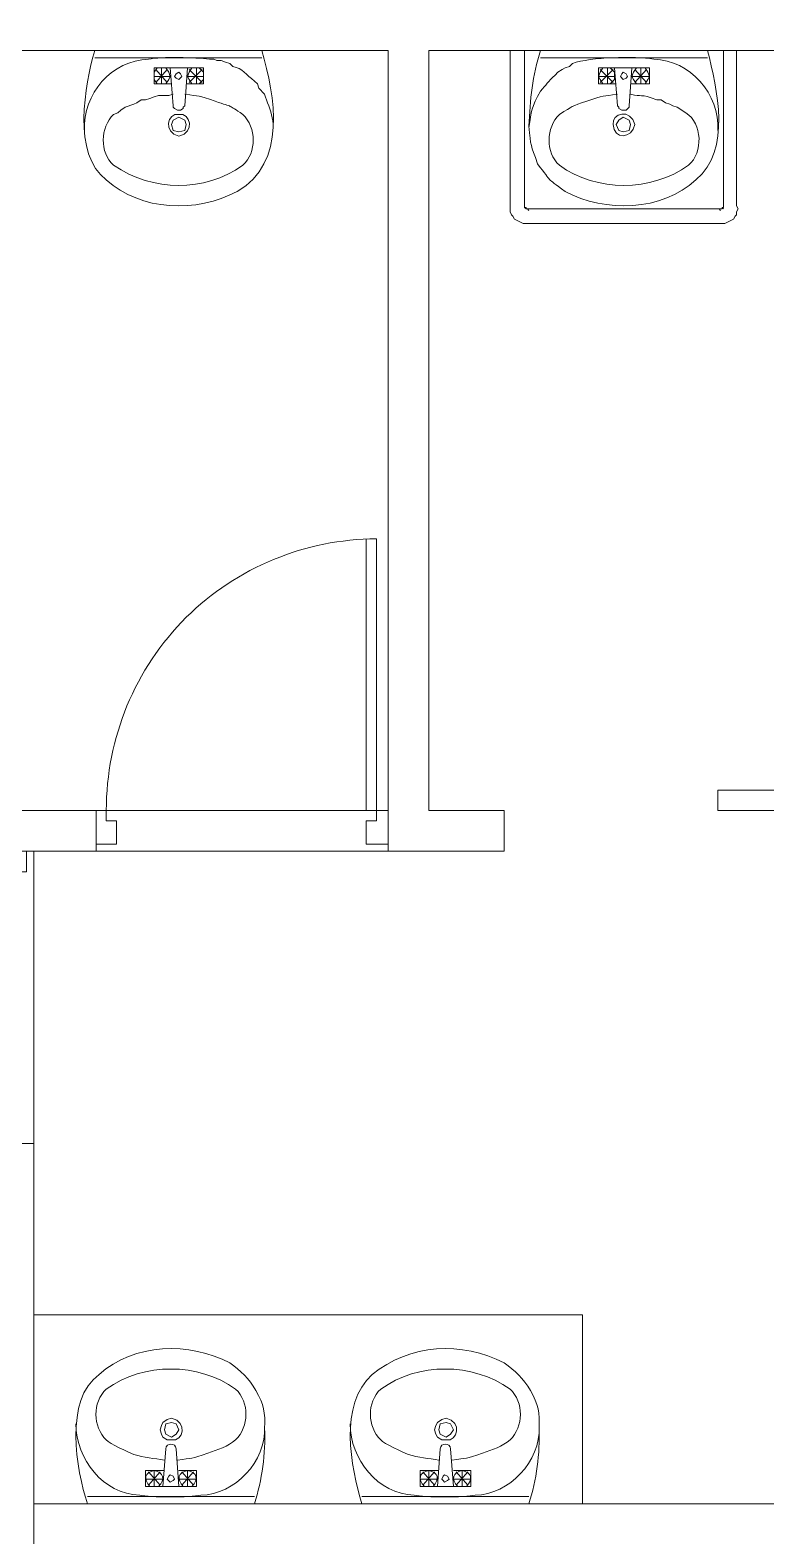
# Model space of a CAD drawing. Header units: millimetres. Extents: x -15161 to 10473752, y -72817 to 33960.
# Drawn here: x -1540.4 to -1325.8, y -34697.8 to -34259.2 of the extents above; entities that cross this region are included whole.
import ezdxf

# ---------------------------------------------------------------- set-up
doc = ezdxf.new("R2010")
doc.units = ezdxf.units.MM
doc.layers.add('PDF_幾何圖形', color=7, linetype='Continuous')

# ---------------------------------------------------------------- blocks, each defined once
blk = doc.blocks.new('建築底圖1140116')
at = {"layer": 'PDF_幾何圖形', "lineweight": 0}
for points in [[(-1203.98, -22532.3), (-1203.98, -22502.24), (-1192.13, -22502.24), (-1192.13, -22532.3), (-1192.13, -22777.45), (-1317.03, -22777.45), (-1317.03, -22765.59), (-1203.98, -22765.59), (-1203.98, -22544.15), (-1424.15, -22544.15), (-1424.15, -22765.59), (-1402.14, -22765.59), (-1402.14, -22777.45), (-1436.01, -22777.45), (-1436.01, -22544.15), (-1818.34, -22544.15)], [(-1521.54, -22544.15), (-1472.84, -22544.15)], [(-1472.84, -22546.27), (-1521.54, -22546.27)], [(-1400.44, -22544.15), (-1400.44, -22591.15), (-1400.02, -22592), (-1399.6, -22592.42), (-1399.17, -22593.27), (-1398.33, -22593.69), (-1396.63, -22594.54), (-1337.78, -22594.54), (-1336.09, -22593.69), (-1335.24, -22593.27), (-1334.81, -22592.42), (-1334.39, -22592), (-1334.39, -22591.15), (-1333.97, -22590.3), (-1334.39, -22589.46), (-1334.39, -22544.15)], [(-1396.21, -22544.15), (-1396.21, -22589.88), (-1395.78, -22590.3)], [(-1342.86, -22544.15), (-1391.55, -22544.15)], [(-1391.55, -22546.27), (-1342.86, -22546.27)], [(-1338.63, -22589.88), (-1338.2, -22589.88), (-1338.2, -22544.15)], [(-1494.86, -22553.89), (-1489.78, -22553.89), (-1489.78, -22549.23), (-1504.18, -22549.23), (-1504.18, -22553.89), (-1499.1, -22553.89)], [(-1500.37, -22553.47), (-1503.75, -22549.66)], [(-1503.75, -22553.47), (-1500.37, -22549.66)], [(-1502.06, -22549.23), (-1502.06, -22553.89)], [(-1494.44, -22549.23), (-1495.28, -22560.24), (-1495.71, -22560.67), (-1495.71, -22561.09), (-1496.55, -22561.51), (-1497.4, -22561.51), (-1498.25, -22561.09), (-1498.67, -22560.67), (-1498.67, -22560.24), (-1499.52, -22549.23)], [(-1490.2, -22553.47), (-1494.01, -22549.66)], [(-1494.01, -22553.47), (-1490.2, -22549.66)], [(-1491.9, -22549.23), (-1491.9, -22553.89)], [(-1488.09, -22546.69), (-1486.82, -22546.69), (-1485.97, -22547.12), (-1484.7, -22547.12), (-1483.43, -22547.54), (-1482.16, -22547.96), (-1481.31, -22548.81)], [(-1387.32, -22551.35), (-1386.47, -22550.5), (-1385.2, -22549.66), (-1384.35, -22549.23), (-1383.08, -22548.81), (-1382.24, -22547.96)], [(-1369.53, -22553.89), (-1374.61, -22553.89), (-1374.61, -22549.23), (-1359.8, -22549.23), (-1359.8, -22553.89), (-1365.3, -22553.89)], [(-1374.61, -22551.78), (-1369.96, -22551.78), (-1369.96, -22552.62), (-1371.23, -22553.89), (-1373.34, -22553.89), (-1374.19, -22552.62), (-1374.61, -22551.78), (-1374.19, -22550.5), (-1373.34, -22549.23), (-1371.23, -22549.23), (-1369.96, -22550.5), (-1369.96, -22551.78)], [(-1374.19, -22553.47), (-1370.38, -22549.66)], [(-1370.38, -22553.47), (-1374.19, -22549.66)], [(-1372.07, -22549.23), (-1372.07, -22553.89)], [(-1369.96, -22549.23), (-1369.11, -22560.24), (-1368.69, -22560.67), (-1368.69, -22561.09), (-1367.84, -22561.51), (-1366.57, -22561.51), (-1365.72, -22560.67), (-1365.72, -22560.24), (-1364.88, -22549.23)], [(-1364.03, -22553.47), (-1360.64, -22549.66)], [(-1360.64, -22553.47), (-1364.03, -22549.66)], [(-1362.34, -22549.23), (-1362.34, -22553.89)], [(-1499.52, -22551.78), (-1504.18, -22551.78)], [(-1489.78, -22551.78), (-1494.44, -22551.78)], [(-1474.96, -22553.05), (-1474.11, -22553.89), (-1473.69, -22555.16), (-1472, -22556.86), (-1471.15, -22559.4)], [(-1364.88, -22551.78), (-1359.8, -22551.78)], [(-1516.03, -22562.78), (-1514.76, -22562.36), (-1513.91, -22561.51), (-1512.64, -22560.67), (-1510.1, -22559.82), (-1509.26, -22559.4), (-1507.99, -22558.55), (-1506.72, -22558.55), (-1505.45, -22558.13), (-1504.18, -22557.7), (-1502.91, -22557.28), (-1499.94, -22557.28), (-1498.67, -22556.86)], [(-1357.68, -22558.55), (-1356.41, -22558.55), (-1355.14, -22559.4), (-1353.87, -22559.82), (-1353.02, -22560.24), (-1351.75, -22560.67), (-1349.21, -22562.36)], [(-1396.21, -22589.88), (-1395.78, -22589.88), (-1395.78, -22590.3), (-1395.36, -22590.3), (-1394.94, -22590.73)], [(-1339.47, -22590.3), (-1338.63, -22590.3), (-1338.63, -22589.88), (-1338.2, -22590.3)], [(-1395.36, -22590.3), (-1339.47, -22590.3), (-1339.05, -22590.73)], [(-1818.34, -22765.59), (-1509.26, -22765.59)], [(-1442.36, -22765.59), (-1521.11, -22765.59), (-1521.11, -22777.45), (-1436.01, -22777.45), (-1436.01, -22765.59), (-1439.4, -22765.59), (-1439.4, -22768.56), (-1442.36, -22768.56), (-1442.36, -22775.33), (-1436.01, -22775.33)], [(-1521.11, -22765.59), (-1518.15, -22765.59), (-1518.15, -22768.56), (-1515.18, -22768.56), (-1515.18, -22775.33), (-1521.11, -22775.33)], [(-1818.34, -22777.45), (-1509.26, -22777.45)], [(-1539.32, -22862.55), (-1539.32, -22777.45), (-1551.17, -22777.45), (-1551.17, -22780.41), (-1548.21, -22780.41), (-1548.21, -22783.38), (-1541.44, -22783.38), (-1541.44, -22777.45)], [(-1818.34, -22949.35), (-1718.42, -22949.35), (-1718.42, -22967.56), (-1551.17, -22967.56), (-1551.17, -22862.55), (-1539.32, -22862.55), (-1539.32, -22979.41)], [(-1539.32, -22912.51), (-1379.27, -22912.51), (-1379.27, -22967.56)], [(-1499.1, -22942.58), (-1500.37, -22943), (-1501.64, -22943.85), (-1502.06, -22944.69), (-1502.48, -22945.96), (-1502.06, -22947.23), (-1501.64, -22948.08), (-1500.37, -22948.93), (-1499.1, -22948.93)], [(-1419.07, -22942.58), (-1420.34, -22943), (-1421.61, -22943.85), (-1422.04, -22944.69), (-1422.46, -22945.96), (-1422.04, -22947.23), (-1421.61, -22948.08), (-1420.34, -22948.93), (-1419.07, -22948.93)], [(-1500.79, -22951.47), (-1501.64, -22962.48)], [(-1497.82, -22951.47), (-1496.98, -22962.48)], [(-1420.77, -22951.47), (-1421.61, -22962.48)], [(-1417.8, -22951.47), (-1416.95, -22962.48)], [(-1496.98, -22957.82), (-1491.9, -22957.82), (-1491.9, -22962.48), (-1506.72, -22962.48), (-1506.72, -22957.82), (-1501.21, -22957.82)], [(-1502.48, -22958.24), (-1505.87, -22962.05)], [(-1505.87, -22958.24), (-1502.48, -22962.05)], [(-1504.18, -22962.48), (-1504.18, -22957.82)], [(-1492.74, -22958.24), (-1496.13, -22962.05)], [(-1496.13, -22958.24), (-1492.74, -22962.05)], [(-1494.44, -22962.48), (-1494.44, -22957.82)], [(-1416.95, -22957.82), (-1411.87, -22957.82), (-1411.87, -22962.48), (-1426.69, -22962.48), (-1426.69, -22957.82), (-1421.19, -22957.82)], [(-1422.46, -22958.24), (-1425.85, -22962.05)], [(-1425.85, -22958.24), (-1422.46, -22962.05)], [(-1424.15, -22962.48), (-1424.15, -22957.82)], [(-1412.72, -22958.24), (-1416.11, -22962.05)], [(-1416.11, -22958.24), (-1412.72, -22962.05)], [(-1414.41, -22962.48), (-1414.41, -22957.82)], [(-1501.64, -22960.36), (-1506.72, -22960.36)], [(-1505.45, -22962.48), (-1502.91, -22962.48)], [(-1491.9, -22960.36), (-1496.98, -22960.36)], [(-1495.71, -22962.48), (-1493.17, -22962.48)], [(-1421.61, -22960.36), (-1426.69, -22960.36)], [(-1425.42, -22962.48), (-1422.88, -22962.48)], [(-1411.87, -22960.36), (-1416.95, -22960.36)], [(-1415.68, -22962.48), (-1413.14, -22962.48)], [(-1474.96, -22965.44), (-1523.65, -22965.44)], [(-1394.94, -22965.44), (-1443.63, -22965.44)], [(-1539.32, -22967.56), (-1015.15, -22967.56), (-1015.15, -23189.42), (-982.97, -23189.42), (-982.97, -23315.17)]]:
    blk.add_lwpolyline(points, dxfattribs=at)
for points in [[(-1502.06, -22553.89), (-1503.33, -22553.89), (-1504.18, -22552.62), (-1504.18, -22550.5), (-1503.33, -22549.23), (-1500.79, -22549.23), (-1499.94, -22550.5), (-1499.52, -22551.78), (-1499.94, -22552.62), (-1500.79, -22553.89)], [(-1496.98, -22552.62), (-1497.82, -22552.2), (-1498.25, -22551.78), (-1497.82, -22550.93), (-1496.98, -22550.5), (-1496.55, -22550.93), (-1496.13, -22551.78)], [(-1491.9, -22553.89), (-1493.17, -22553.89), (-1494.01, -22552.62), (-1494.44, -22551.78), (-1494.01, -22550.5), (-1493.17, -22549.23), (-1491.05, -22549.23), (-1489.78, -22550.5), (-1489.78, -22552.62), (-1491.05, -22553.89)], [(-1366.15, -22551.78), (-1366.57, -22552.2), (-1367.42, -22552.62), (-1368.26, -22551.78), (-1367.84, -22550.93), (-1367.42, -22550.5), (-1366.57, -22550.93)], [(-1359.8, -22551.78), (-1360.22, -22552.62), (-1361.07, -22553.89), (-1363.61, -22553.89), (-1364.45, -22552.62), (-1364.88, -22551.78), (-1364.45, -22550.5), (-1363.61, -22549.23), (-1361.07, -22549.23), (-1360.22, -22550.5)], [(-1496.98, -22567.86), (-1498.67, -22567.44), (-1499.1, -22565.75), (-1498.67, -22564.48), (-1496.98, -22563.63), (-1495.28, -22564.48), (-1494.86, -22565.75), (-1495.28, -22567.44)], [(-1365.3, -22565.75), (-1365.72, -22567.44), (-1367.42, -22567.86), (-1368.69, -22567.44), (-1369.53, -22565.75), (-1368.69, -22564.48), (-1367.42, -22563.63), (-1365.72, -22564.48)], [(-1255.22, -22765.59), (-1255.22, -22759.67), (-1339.9, -22759.67), (-1339.9, -22765.59)], [(-1499.1, -22943.85), (-1500.79, -22944.27), (-1501.21, -22945.96), (-1500.79, -22947.23), (-1499.1, -22948.08), (-1497.82, -22947.23), (-1496.98, -22945.96), (-1497.82, -22944.27)], [(-1419.07, -22943.85), (-1420.77, -22944.27), (-1421.19, -22945.96), (-1420.77, -22947.23), (-1419.07, -22948.08), (-1417.8, -22947.23), (-1416.95, -22945.96), (-1417.8, -22944.27)], [(-1499.52, -22959.09), (-1499.94, -22959.51), (-1500.37, -22960.36), (-1499.52, -22961.21), (-1498.67, -22960.78), (-1498.25, -22960.36), (-1498.67, -22959.51)], [(-1419.5, -22959.09), (-1419.92, -22959.51), (-1420.34, -22960.36), (-1419.92, -22960.78), (-1419.5, -22961.21), (-1418.65, -22960.78), (-1418.23, -22960.36), (-1418.65, -22959.51)]]:
    blk.add_lwpolyline(points, close=True, dxfattribs=at)
for points in [[(-1518.15, -22765.59, -0.199564), (-1494.86, -22709.28, -0.195591), (-1439.4, -22686.42), (-1439.4, -22765.59), (-1442.36, -22765.59), (-1442.36, -22686.42)], [(-1523.65, -22967.56), (-1474.96, -22967.56, 0.085895), (-1472, -22945.54)], [(-1443.63, -22967.56), (-1394.94, -22967.56, 0.085899), (-1391.97, -22945.54)]]:
    blk.add_lwpolyline(points, format="xyb", dxfattribs=at)
for points in [[(-1518.15, -22581.84), (-1528.15, -22574.42), (-1524.41, -22554.22), (-1521.54, -22544.15)], [(-1505.87, -22546.69), (-1502.09, -22545.9), (-1492.05, -22546.18), (-1488.09, -22546.69)], [(-1472.84, -22544.15), (-1468.96, -22557.55), (-1465.39, -22576.93), (-1480.04, -22585.22)], [(-1391.55, -22544.15), (-1393.99, -22551.3), (-1394.54, -22558.7), (-1394.94, -22566.17)], [(-1382.24, -22547.96), (-1376.85, -22545.97), (-1364.28, -22545.82), (-1358.53, -22546.69)], [(-1346.25, -22581.84), (-1335.79, -22573.12), (-1340.07, -22555.4), (-1342.86, -22544.15)], [(-1524.5, -22567.44), (-1525.17, -22556.93), (-1516.47, -22546.97), (-1505.87, -22546.69)], [(-1481.31, -22548.81), (-1478.28, -22549.37), (-1477.41, -22551.22), (-1474.96, -22553.05)], [(-1358.53, -22546.69), (-1347.93, -22546.97), (-1339.23, -22556.93), (-1339.9, -22567.44)], [(-1391.55, -22556.01), (-1389.91, -22554.23), (-1389.37, -22553.17), (-1387.32, -22551.35)], [(-1495.28, -22556.86), (-1490.82, -22557.71), (-1491.5, -22557.02), (-1486.39, -22558.97)], [(-1486.39, -22558.97), (-1480.79, -22560.81), (-1482.96, -22559.82), (-1478.35, -22562.78)], [(-1471.15, -22559.4), (-1470.08, -22561.92), (-1469.59, -22563.83), (-1469.46, -22566.59)], [(-1394.94, -22566.59), (-1394.17, -22561.82), (-1394.25, -22560.65), (-1391.55, -22556.01)], [(-1386.05, -22562.78), (-1381.9, -22560.33), (-1382.84, -22560.43), (-1378, -22558.97)], [(-1378, -22558.97), (-1372.89, -22557.02), (-1373.58, -22557.71), (-1369.11, -22556.86)], [(-1365.3, -22556.86), (-1361.84, -22557.91), (-1362.67, -22556.48), (-1357.68, -22558.55)], [(-1516.03, -22577.6), (-1520.16, -22573.82), (-1519.98, -22566.59), (-1516.03, -22562.78)], [(-1496.98, -22569.13), (-1501.78, -22568.03), (-1500.3, -22562.24), (-1496.98, -22562.78)], [(-1496.98, -22562.78), (-1493.66, -22562.24), (-1492.17, -22568.03), (-1496.98, -22569.13)], [(-1478.35, -22562.78), (-1474.4, -22566.59), (-1474.22, -22573.82), (-1478.35, -22577.6)], [(-1386.05, -22577.6), (-1390.17, -22573.82), (-1390, -22566.59), (-1386.05, -22562.78)], [(-1370.38, -22565.75), (-1370.92, -22562.42), (-1365.14, -22560.94), (-1364.03, -22565.75)], [(-1349.21, -22562.36), (-1344.26, -22565.39), (-1344.13, -22573.82), (-1348.36, -22577.6)], [(-1394.94, -22566.17), (-1394.41, -22572.4), (-1394.39, -22571.41), (-1392.4, -22577.18)], [(-1364.03, -22565.75), (-1364.85, -22569.89), (-1370.24, -22570.22), (-1370.38, -22565.75)], [(-1478.35, -22577.6), (-1489.68, -22585.56), (-1504.44, -22585.37), (-1516.03, -22577.6)], [(-1392.4, -22577.18), (-1387.73, -22583.14), (-1390.48, -22580.7), (-1384.35, -22585.22)], [(-1348.36, -22577.6), (-1359.38, -22585.37), (-1375.14, -22585.45), (-1386.05, -22577.6)], [(-1480.04, -22585.22), (-1491.76, -22591.55), (-1508.06, -22590.98), (-1518.15, -22581.84)], [(-1384.35, -22585.22), (-1372.7, -22591.48), (-1356.22, -22591.02), (-1346.25, -22581.84)], [(-1482.16, -22926.49), (-1493.82, -22920.3), (-1510.04, -22920.66), (-1520.27, -22929.87)], [(-1402.14, -22926.49), (-1414.41, -22920.07), (-1429.72, -22920.94), (-1440.67, -22929.87)], [(-1480.47, -22934.11), (-1491.4, -22926.34), (-1507.22, -22926.27), (-1518.15, -22934.11)], [(-1474.54, -22934.53), (-1476.49, -22931.06), (-1479.03, -22928.74), (-1482.16, -22926.49)], [(-1400.44, -22934.11), (-1411.37, -22926.34), (-1427.2, -22926.27), (-1438.12, -22934.11)], [(-1394.51, -22934.53), (-1396.47, -22931.06), (-1399.01, -22928.74), (-1402.14, -22926.49)], [(-1520.27, -22929.87), (-1530.49, -22937.1), (-1526.93, -22957.59), (-1523.65, -22967.56)], [(-1440.67, -22929.87), (-1450.3, -22938.49), (-1446.97, -22956.83), (-1443.63, -22967.56)], [(-1518.15, -22934.11), (-1522.28, -22937.89), (-1522.1, -22945.12), (-1518.15, -22948.93)], [(-1480.47, -22948.93), (-1476.51, -22945.12), (-1476.34, -22937.89), (-1480.47, -22934.11)], [(-1472, -22945.54), (-1471.76, -22940.99), (-1472.19, -22938.6), (-1474.54, -22934.53)], [(-1438.12, -22934.11), (-1442.25, -22937.89), (-1442.08, -22945.12), (-1438.12, -22948.93)], [(-1400.44, -22948.93), (-1396.49, -22945.12), (-1396.31, -22937.89), (-1400.44, -22934.11)], [(-1391.97, -22945.54), (-1391.73, -22940.99), (-1392.17, -22938.59), (-1394.51, -22934.53)], [(-1527.04, -22944.27), (-1526.95, -22954.48), (-1519.09, -22964.66), (-1508.41, -22965.02)], [(-1499.1, -22948.93), (-1495.78, -22949.47), (-1494.29, -22943.68), (-1499.1, -22942.58)], [(-1490.63, -22965.02), (-1480.66, -22964.83), (-1471.48, -22955.1), (-1472, -22945.12)], [(-1447.02, -22944.27), (-1447.11, -22954.47), (-1438.94, -22964.67), (-1428.39, -22965.02)], [(-1419.07, -22948.93), (-1415.76, -22949.47), (-1414.27, -22943.68), (-1419.07, -22942.58)], [(-1410.6, -22965.02), (-1400.63, -22964.83), (-1391.46, -22955.1), (-1391.97, -22945.12)], [(-1518.15, -22948.93), (-1517.32, -22949.99), (-1511.59, -22952.53), (-1510.1, -22953.16)], [(-1497.82, -22951.47), (-1497.78, -22949.73), (-1500.83, -22949.71), (-1500.79, -22951.47)], [(-1488.51, -22952.74), (-1485.67, -22951.86), (-1482.7, -22950.82), (-1480.47, -22948.93)], [(-1438.12, -22948.93), (-1437.3, -22949.99), (-1431.56, -22952.53), (-1430.08, -22953.16)], [(-1417.8, -22951.47), (-1417.76, -22949.73), (-1420.81, -22949.71), (-1420.77, -22951.47)], [(-1408.49, -22952.74), (-1405.65, -22951.86), (-1402.68, -22950.82), (-1400.44, -22948.93)], [(-1510.1, -22953.16), (-1507.18, -22954.01), (-1504.18, -22954.3), (-1501.21, -22954.85)], [(-1497.4, -22954.85), (-1492.93, -22954), (-1493.62, -22954.69), (-1488.51, -22952.74)], [(-1430.08, -22953.16), (-1427.16, -22954.01), (-1424.15, -22954.3), (-1421.19, -22954.85)], [(-1417.38, -22954.85), (-1412.91, -22954), (-1413.6, -22954.69), (-1408.49, -22952.74)], [(-1504.18, -22957.82), (-1506.97, -22958.52), (-1507.44, -22960.34), (-1505.45, -22962.48)], [(-1502.91, -22962.48), (-1500.92, -22960.34), (-1501.39, -22958.52), (-1504.18, -22957.82)], [(-1494.44, -22957.82), (-1497.23, -22958.52), (-1497.7, -22960.34), (-1495.71, -22962.48)], [(-1493.17, -22962.48), (-1491.18, -22960.34), (-1491.65, -22958.52), (-1494.44, -22957.82)], [(-1424.15, -22957.82), (-1426.95, -22958.52), (-1427.41, -22960.34), (-1425.42, -22962.48)], [(-1422.88, -22962.48), (-1420.89, -22960.34), (-1421.37, -22958.52), (-1424.15, -22957.82)], [(-1414.41, -22957.82), (-1417.21, -22958.52), (-1417.67, -22960.34), (-1415.68, -22962.48)], [(-1413.14, -22962.48), (-1411.15, -22960.34), (-1411.63, -22958.52), (-1414.41, -22957.82)], [(-1508.41, -22965.02), (-1505.54, -22965.69), (-1493.5, -22965.69), (-1490.63, -22965.02)], [(-1428.39, -22965.02), (-1425.51, -22965.69), (-1413.48, -22965.69), (-1410.6, -22965.02)]]:
    blk.add_open_spline(points, degree=3, dxfattribs=at)

msp = doc.modelspace()

# ---------------------------------------------------------------- block references
at = {"color": 2}
msp.add_blockref('建築底圖1140116', (0, -11720.9444), dxfattribs=at)

doc.saveas('drawing.dxf')
